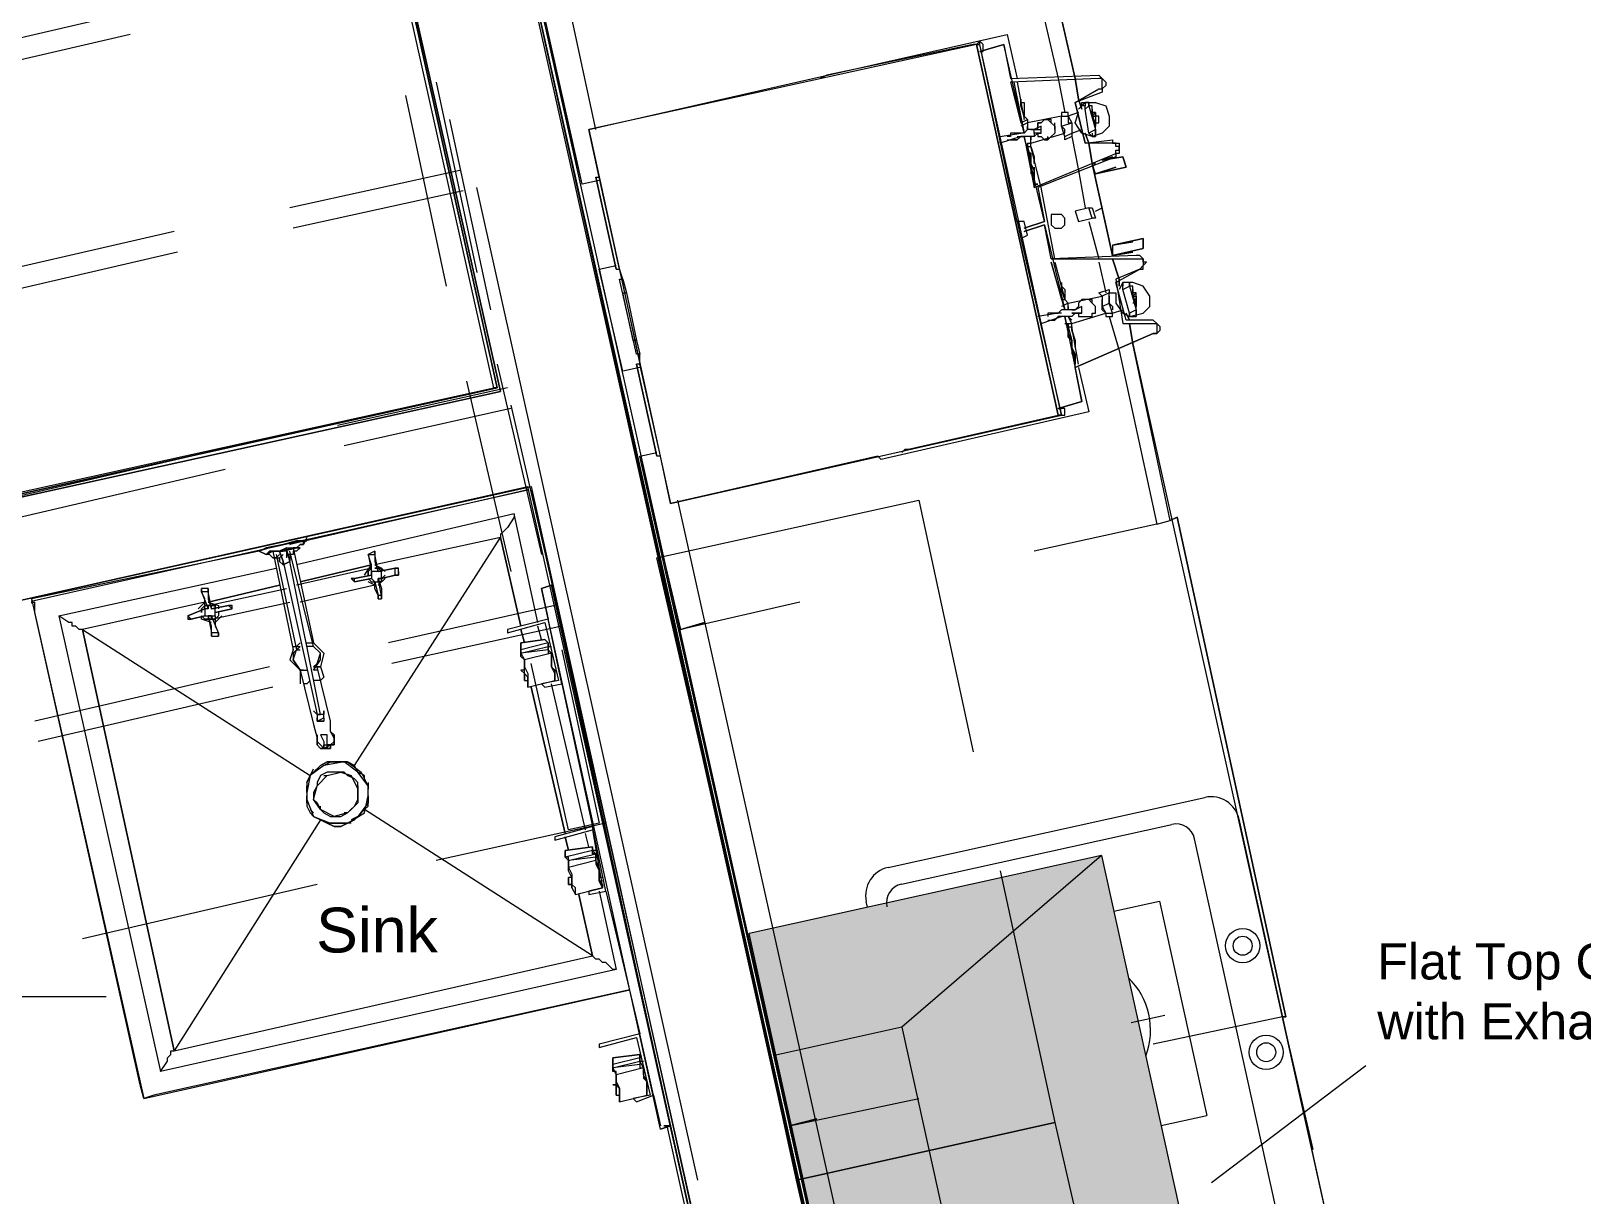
# Model space of a CAD drawing. Header units: inches. Extents: x 0.9 to 36.3, y 0.7 to 23.3.
# Drawn here: x 26.269 to 27.029, y 12.342 to 12.913 of the extents above; entities that cross this region are included whole.
import ezdxf

# ---------------------------------------------------------------- set-up
doc = ezdxf.new("R2010")
doc.units = ezdxf.units.IN
doc.layers.add('Blocks', color=7, linetype='Continuous', lineweight=5, true_color=0x9a9c7f)
doc.layers.add('PDF_Geometry', color=7, linetype='Continuous', lineweight=9, true_color=0x777777)
doc.styles.get("Standard").update_dxf_attribs({"font": 'arial.ttf'})

msp = doc.modelspace()

# ---------------------------------------------------------------- hatches: boundary and pattern name
at = {"layer": 'Blocks', "linetype": 'ByBlock', "transparency": 33554495}
h = msp.add_hatch(color=256, dxfattribs=at)
h.dxf.hatch_style = 1
h.paths.add_polyline_path([(26.63225, 12.473), (26.64551, 12.41339), (26.69561, 12.42445), (26.75033, 12.47145), (26.74464, 12.4978)])
h.paths.add_polyline_path([(26.63393, 12.41084), (26.64551, 12.41339), (26.63225, 12.473), (26.62077, 12.47047)])
h.paths.add_polyline_path([(26.77058, 12.37783), (26.75033, 12.47145), (26.69561, 12.42445), (26.70894, 12.36404)])
h.paths.add_polyline_path([(26.77058, 12.37783), (26.80972, 12.20745), (26.86352, 12.19161), (26.79357, 12.5086), (26.75033, 12.47145)])
h.paths.add_polyline_path([(26.7389, 12.22829), (26.80972, 12.20745), (26.77058, 12.37783), (26.70894, 12.36404)])
h.paths.add_polyline_path([(26.81444, 12.18078), (26.8083, 12.20787), (26.7389, 12.22829), (26.68912, 12.21731), (26.70273, 12.15613)])
h.paths.add_polyline_path([(26.69072, 12.15348), (26.70273, 12.15613), (26.68912, 12.21731), (26.67722, 12.21468)])
h.paths.add_polyline_path([(26.8083, 12.20787), (26.81444, 12.18078), (26.86352, 12.19161)])
h.paths.add_polyline_path([(26.79357, 12.5086), (26.74464, 12.4978), (26.75033, 12.47145)])
at = {"layer": 'Blocks', "linetype": 'ByBlock', "transparency": 33554559}
h = msp.add_hatch(color=256, dxfattribs=at)
h.dxf.hatch_style = 1
h.paths.add_polyline_path([(26.64551, 12.41339), (26.6532, 12.37882), (26.70335, 12.38938), (26.69561, 12.42445)])
h.paths.add_polyline_path([(26.68912, 12.21731), (26.7389, 12.22829), (26.70894, 12.36404), (26.65897, 12.35287)])
h.paths.add_polyline_path([(26.70894, 12.36404), (26.70335, 12.38938), (26.6532, 12.37882), (26.65897, 12.35287)])
h.paths.add_polyline_path([(26.64153, 12.3764), (26.6531, 12.37929), (26.64551, 12.41339), (26.63393, 12.41084)])
h.paths.add_polyline_path([(26.6532, 12.37882), (26.64154, 12.37636), (26.6473, 12.35025), (26.65897, 12.35287)])
h.paths.add_polyline_path([(26.67722, 12.21468), (26.68912, 12.21731), (26.65897, 12.35287), (26.6473, 12.35025)])

# ---------------------------------------------------------------- linework, layer by layer
at = {"layer": 'Blocks', "linetype": 'ByBlock'}
for p, q in [((26.68888, 12.5028), (26.84427, 12.53709)), ((26.69547, 12.49467), (26.82801, 12.52392)), ((26.93312, 12.19962), (26.86101, 12.52641)), ((26.90926, 12.19915), (26.83917, 12.51679)), ((26.79357, 12.5086), (26.62077, 12.47047)), ((26.79357, 12.5086), (26.86352, 12.19161)), ((26.67881, 12.48327), (26.6782, 12.48607)), ((26.79957, 12.48141), (26.82192, 12.48634)), ((26.82192, 12.48634), (26.84512, 12.38122)), ((26.69072, 12.15348), (26.62077, 12.47047)), ((26.80809, 12.42675), (26.82453, 12.43038)), ((26.8474, 12.34831), (26.92309, 12.40568)), ((26.82277, 12.37629), (26.84512, 12.38122))]:
    msp.add_line(p, q, dxfattribs=at)
for points in [[(26.26885, 12.63338), (26.51225, 12.68782), (26.39559, 12.66115), (26.39893, 12.66282), (26.40393, 12.66282), (26.39893, 12.66282), (26.39226, 12.66115), (26.38393, 12.65948), (26.38059, 12.65782), (26.38393, 12.65948), (26.39226, 12.66115), (26.38559, 12.65948), (26.38059, 12.65782), (26.38393, 12.65615)], [(26.51725, 12.62282), (26.50559, 12.67615), (26.39893, 12.65115)], [(26.50559, 12.67615), (26.50559, 12.67448), (26.50225, 12.66948), (26.50059, 12.66782), (26.49892, 12.66615), (26.49892, 12.66448), (26.43726, 12.65115), (26.44059, 12.64949), (26.44226, 12.64782)], [(26.35393, 12.63282), (26.29393, 12.61949), (26.40559, 12.54782), (26.40726, 12.54949), (26.41059, 12.55282), (26.41393, 12.55449), (26.41726, 12.55449), (26.42059, 12.55449), (26.42392, 12.55449), (26.42726, 12.55282), (26.49892, 12.66448)], [(26.38893, 12.65782), (26.39059, 12.65782), (26.39226, 12.65782), (26.39393, 12.65948), (26.39559, 12.65948), (26.39726, 12.65948), (26.40059, 12.65948), (26.39726, 12.65948), (26.39226, 12.65782), (26.38726, 12.65782), (26.38393, 12.65615), (26.38726, 12.65782), (26.38893, 12.65782), (26.38559, 12.65782), (26.38393, 12.65615), (26.38559, 12.65782), (26.39226, 12.65782), (26.39893, 12.65948), (26.40059, 12.66115), (26.39893, 12.65948), (26.39726, 12.65948), (26.40726, 12.61282), (26.41226, 12.60782), (26.41059, 12.60115), (26.41226, 12.59615), (26.41059, 12.59449), (26.40893, 12.59449), (26.40726, 12.59449)], [(26.40393, 12.66448), (26.40226, 12.66115), (26.40059, 12.66115), (26.40226, 12.66115), (26.40226, 12.66282)], [(26.54725, 12.49116), (26.55559, 12.45283), (26.55392, 12.45283), (26.55059, 12.45616), (26.54892, 12.45616), (26.54725, 12.45783), (26.54559, 12.45783), (26.54392, 12.45949), (26.53725, 12.48949), (26.54392, 12.45949), (26.43226, 12.53116), (26.43392, 12.53282), (26.43392, 12.53616), (26.43392, 12.53949), (26.43392, 12.54282), (26.43226, 12.54616), (26.43226, 12.54782), (26.42892, 12.54949), (26.42726, 12.55282), (26.49892, 12.66448), (26.43726, 12.65115)], [(26.38059, 12.65782), (26.26893, 12.63449), (26.32393, 12.3895), (26.56225, 12.44283), (26.32893, 12.39116), (26.32393, 12.3895), (26.32226, 12.39616), (26.2706, 12.62782), (26.2706, 12.63282), (26.26885, 12.63243)], [(26.38726, 12.65449), (26.38559, 12.65615), (26.38393, 12.65615), (26.38059, 12.65782), (26.37893, 12.65782)], [(26.38726, 12.65782), (26.39726, 12.60949), (26.39559, 12.60449), (26.40059, 12.59949), (26.40059, 12.59282)], [(26.39059, 12.65615), (26.38893, 12.65449), (26.38726, 12.65449), (26.39059, 12.65449), (26.39226, 12.65615)], [(26.38893, 12.65782), (26.38893, 12.65782)], [(26.38893, 12.65615), (26.39893, 12.60949), (26.40059, 12.60949)], [(26.39226, 12.65115), (26.39226, 12.65282), (26.39059, 12.65782), (26.39226, 12.65282), (26.40893, 12.57782), (26.41059, 12.57782), (26.39559, 12.65282), (26.39226, 12.65115), (26.39559, 12.65282), (26.39393, 12.65948), (26.39393, 12.65449)], [(26.39059, 12.65782), (26.39393, 12.65948), (26.39059, 12.65782)], [(26.39393, 12.65948), (26.39393, 12.65782), (26.39226, 12.65782), (26.39059, 12.65782)], [(26.40059, 12.65948), (26.39893, 12.65782), (26.39726, 12.65782), (26.39726, 12.65615), (26.39393, 12.65615)], [(26.40726, 12.60115), (26.40893, 12.60115), (26.41059, 12.60115), (26.40893, 12.60115), (26.40726, 12.60115), (26.40893, 12.60282), (26.41059, 12.60782), (26.40726, 12.61115), (26.39559, 12.65782)], [(26.43726, 12.65782), (26.43392, 12.65615), (26.43559, 12.64782), (26.43559, 12.64615), (26.42726, 12.64449), (26.42559, 12.64449), (26.42726, 12.64449), (26.43559, 12.64615), (26.43559, 12.64782), (26.43559, 12.65115), (26.43392, 12.65615), (26.43726, 12.65615)], [(26.28226, 12.62615), (26.38893, 12.64949)], [(26.43559, 12.64949), (26.39893, 12.64115)], [(26.43226, 12.64615), (26.43559, 12.65115), (26.40059, 12.64282), (26.43559, 12.65115)], [(26.43892, 12.64782), (26.43726, 12.64782)], [(26.43892, 12.64282), (26.44059, 12.64282), (26.44059, 12.64449), (26.44226, 12.64615)], [(26.44726, 12.64615), (26.44726, 12.64949)], [(26.44892, 12.64782), (26.44892, 12.64949)], [(26.35559, 12.63949), (26.35226, 12.63949)], [(26.35726, 12.62949), (26.35726, 12.63115), (26.35559, 12.63115), (26.35559, 12.62949), (26.35393, 12.62949), (26.35393, 12.63449), (26.35226, 12.63782), (26.35226, 12.63949), (26.35226, 12.63782), (26.35559, 12.62949)], [(26.35226, 12.62782), (26.35226, 12.62949), (26.35393, 12.63115), (26.35559, 12.63115), (26.39393, 12.63949)], [(26.35559, 12.63782), (26.35226, 12.63782)], [(26.35559, 12.63282), (26.39059, 12.64115), (26.35559, 12.63282), (26.36059, 12.63115), (26.36059, 12.62949)], [(26.43559, 12.64282), (26.43726, 12.64282), (26.43726, 12.64115), (26.40059, 12.63282)], [(26.42559, 12.64449), (26.42726, 12.64282), (26.43559, 12.64449), (26.42726, 12.64282), (26.42726, 12.64449)], [(26.43392, 12.64449), (26.43559, 12.64282), (26.43726, 12.64282), (26.43726, 12.64115), (26.43392, 12.64282)], [(26.44226, 12.64449), (26.43892, 12.64115)], [(26.56225, 12.44264), (26.51892, 12.63949), (26.52225, 12.62449), (26.50225, 12.61949), (26.50225, 12.61782), (26.52059, 12.62282), (26.52725, 12.59449), (26.51892, 12.59282), (26.52059, 12.59115), (26.52892, 12.59282), (26.54392, 12.52282), (26.52559, 12.51782), (26.52559, 12.51616), (26.54392, 12.52116), (26.54892, 12.49282), (26.54225, 12.49116), (26.54225, 12.48949), (26.55059, 12.49116), (26.56214, 12.44264)], [(26.35059, 12.62949), (26.35393, 12.63282), (26.29393, 12.61949), (26.33893, 12.41283), (26.29393, 12.61949), (26.40559, 12.54782), (26.40393, 12.54449), (26.40393, 12.54116), (26.40393, 12.53949), (26.40393, 12.53616), (26.40393, 12.53282), (26.40559, 12.52949), (26.40726, 12.52782), (26.41059, 12.52616), (26.33893, 12.41283)], [(26.35726, 12.62282), (26.35226, 12.62449), (26.35226, 12.62615), (26.35393, 12.62449), (26.35559, 12.62449), (26.35726, 12.62449), (26.39559, 12.63282)], [(26.35226, 12.62949), (26.35393, 12.63115)], [(26.36559, 12.63115), (26.36726, 12.62949), (26.36726, 12.63115)], [(26.44059, 12.63615), (26.43892, 12.63615)], [(26.43892, 12.63449), (26.44059, 12.63449)], [(26.29393, 12.61949), (26.29226, 12.61949), (26.2906, 12.62115), (26.28893, 12.62115), (26.28893, 12.62282), (26.28726, 12.62282), (26.28226, 12.62615), (26.33226, 12.40283)], [(26.34726, 12.62449), (26.35393, 12.62615), (26.34726, 12.62449), (26.34559, 12.62449), (26.34726, 12.62449), (26.34559, 12.62615), (26.35393, 12.62949), (26.34559, 12.62615), (26.34559, 12.62449)], [(26.36059, 12.62782), (26.36059, 12.62615), (26.35893, 12.62449), (26.35726, 12.62449), (26.35559, 12.62449), (26.35393, 12.62449), (26.35226, 12.62615), (26.35393, 12.62449), (26.35559, 12.62449), (26.35726, 12.62449), (26.35893, 12.62449), (26.36059, 12.62615)], [(26.35393, 12.62949), (26.35393, 12.62949)], [(26.35393, 12.62949), (26.35393, 12.62949)], [(26.35559, 12.62449), (26.35393, 12.62449)], [(26.35559, 12.62615), (26.35559, 12.62615)], [(26.35726, 12.62615), (26.35559, 12.62615), (26.35893, 12.62615)], [(26.35726, 12.62949), (26.35726, 12.62949)], [(26.35893, 12.62782), (26.36726, 12.62949), (26.35893, 12.62782)], [(26.35893, 12.62615), (26.35893, 12.62615)], [(26.36226, 12.62615), (26.35893, 12.62282)], [(26.51892, 12.61449), (26.51725, 12.62115)], [(26.39726, 12.60949), (26.39726, 12.61115), (26.39893, 12.61115), (26.40059, 12.61115), (26.39726, 12.60782), (26.39726, 12.60449), (26.40059, 12.59949), (26.40393, 12.59949)], [(26.40226, 12.59949), (26.40059, 12.59949), (26.39726, 12.60449), (26.39893, 12.60949), (26.40059, 12.61115)], [(26.39893, 12.61115), (26.40059, 12.61282)], [(26.40393, 12.61282), (26.40559, 12.61282), (26.40726, 12.61282)], [(26.40893, 12.59949), (26.40726, 12.59949), (26.41059, 12.60449), (26.41059, 12.60782), (26.40726, 12.61115), (26.40393, 12.61115)], [(26.52225, 12.61282), (26.50892, 12.60949)], [(26.52225, 12.60949), (26.50892, 12.60782), (26.52225, 12.61115), (26.52392, 12.61115)], [(26.52392, 12.60782), (26.51059, 12.60449)], [(26.52892, 12.60949), (26.54725, 12.52449), (26.53225, 12.52116), (26.51392, 12.60282)], [(26.52225, 12.61282), (26.52225, 12.61282)], [(26.52225, 12.61282), (26.52225, 12.61115), (26.52225, 12.61282)], [(26.40059, 12.59949), (26.40726, 12.57282), (26.40893, 12.56616), (26.40893, 12.56449), (26.41059, 12.56282), (26.41226, 12.56116), (26.41393, 12.56116), (26.41393, 12.56282), (26.41559, 12.56282), (26.41726, 12.56449), (26.41726, 12.56616), (26.41559, 12.56949), (26.41559, 12.57449), (26.40893, 12.60115)], [(26.40059, 12.59949), (26.40059, 12.59949)], [(26.40226, 12.59782), (26.40226, 12.59782)], [(26.40559, 12.59449), (26.40393, 12.59282), (26.40226, 12.59282)], [(26.41059, 12.59449), (26.41226, 12.59615)], [(26.51059, 12.59949), (26.50892, 12.59949)], [(26.51059, 12.59449), (26.51225, 12.59449)], [(26.51225, 12.59115), (26.52559, 12.59449)], [(26.54059, 12.52116), (26.52392, 12.59282)], [(26.52559, 12.59949), (26.52559, 12.59949)], [(26.52559, 12.59949), (26.52559, 12.59782), (26.52559, 12.59949)], [(26.52559, 12.59782), (26.52559, 12.59782)], [(26.41226, 12.57615), (26.41226, 12.57449), (26.41059, 12.57449), (26.40893, 12.57449), (26.40893, 12.57615), (26.40893, 12.57449), (26.41226, 12.57449)], [(26.40893, 12.57449), (26.40893, 12.57449)], [(26.40893, 12.57449), (26.40893, 12.57449)], [(26.41226, 12.57615), (26.41226, 12.57615)], [(26.41226, 12.56449), (26.41226, 12.56282), (26.41226, 12.56116), (26.41559, 12.56282), (26.41393, 12.56282), (26.41393, 12.56449), (26.41393, 12.56782), (26.41226, 12.56782), (26.41059, 12.56782), (26.41226, 12.56449), (26.41226, 12.56282), (26.41226, 12.56116), (26.41226, 12.56282), (26.41393, 12.56282), (26.41559, 12.56282), (26.41393, 12.56282), (26.41393, 12.56449)], [(26.41226, 12.54782), (26.41393, 12.54782)], [(26.41892, 12.54949), (26.42059, 12.54949)], [(26.42392, 12.54782), (26.42559, 12.54782)], [(26.40393, 12.53449), (26.40393, 12.53616), (26.40393, 12.53782)], [(26.43392, 12.53782), (26.43392, 12.53449), (26.42892, 12.52782), (26.42559, 12.52616)], [(26.42559, 12.52449), (26.42226, 12.52449), (26.41393, 12.52449), (26.40726, 12.52782)], [(26.41892, 12.52782), (26.41726, 12.52782)], [(26.42392, 12.52949), (26.42226, 12.52949)], [(26.54225, 12.51282), (26.54059, 12.51949)], [(26.54559, 12.51116), (26.54392, 12.51116), (26.53059, 12.50782)], [(26.54559, 12.50782), (26.53225, 12.50616), (26.54559, 12.50949)], [(26.54559, 12.50949), (26.54559, 12.50949)], [(26.79357, 12.5086), (26.69561, 12.42445), (26.7389, 12.22829), (26.86352, 12.19161)], [(26.54559, 12.50616), (26.53225, 12.50282)], [(26.53392, 12.49782), (26.53225, 12.49782)], [(26.53392, 12.49282), (26.53392, 12.49282)], [(26.53559, 12.48949), (26.54892, 12.49282)], [(26.55559, 12.45283), (26.33226, 12.40283), (26.3356, 12.40783), (26.3356, 12.4095), (26.33726, 12.41116), (26.33726, 12.41283), (26.33893, 12.41283), (26.54392, 12.45949)], [(26.69561, 12.42445), (26.63393, 12.41084)]]:
    msp.add_lwpolyline(points, dxfattribs=at)
for points in [[(26.39226, 12.65782), (26.39893, 12.65948), (26.40059, 12.66115), (26.39893, 12.65948)], [(26.50892, 12.62115), (26.49892, 12.66448)], [(26.39226, 12.65782), (26.38559, 12.65782), (26.38393, 12.65615), (26.38559, 12.65782)], [(26.39059, 12.65282), (26.39059, 12.65449), (26.39059, 12.65282), (26.39226, 12.65115)], [(26.39559, 12.65449), (26.39559, 12.65282), (26.39559, 12.65449), (26.39393, 12.65615), (26.39559, 12.65615)], [(26.43892, 12.64782), (26.43726, 12.65615), (26.43726, 12.65782), (26.43726, 12.65615), (26.43726, 12.65282)], [(26.43559, 12.64949), (26.43392, 12.64782), (26.43392, 12.64615), (26.43392, 12.64782)], [(26.44059, 12.64615), (26.44059, 12.64782), (26.43892, 12.64782), (26.43726, 12.64782), (26.43559, 12.64782), (26.43559, 12.64615), (26.43559, 12.64449), (26.43726, 12.64282), (26.43892, 12.64282), (26.43892, 12.64449), (26.44059, 12.64449)], [(26.44059, 12.64782), (26.44059, 12.64949), (26.43892, 12.64949), (26.43726, 12.64949), (26.43892, 12.64949)], [(26.43726, 12.64949), (26.43892, 12.64949), (26.44059, 12.64949), (26.44059, 12.64782), (26.44059, 12.64949), (26.43892, 12.64949)], [(26.43892, 12.64782), (26.44726, 12.64949), (26.44892, 12.64949), (26.44726, 12.64949)], [(26.43892, 12.64282), (26.44059, 12.64282), (26.44059, 12.64449), (26.44226, 12.64615), (26.44059, 12.64449), (26.44059, 12.64282)], [(26.44059, 12.64449), (26.44726, 12.64615), (26.44892, 12.64615), (26.44892, 12.64782), (26.44892, 12.64615), (26.44726, 12.64615)], [(26.35726, 12.62949), (26.35559, 12.63782), (26.35559, 12.63949), (26.35559, 12.63782), (26.35559, 12.63449)], [(26.43726, 12.64282), (26.43892, 12.63615), (26.43892, 12.63449), (26.43892, 12.63615), (26.43726, 12.63949)], [(26.44059, 12.63615), (26.44059, 12.63449), (26.44059, 12.63615), (26.43892, 12.64449), (26.44059, 12.63949)], [(26.35226, 12.62782), (26.35226, 12.62949), (26.35393, 12.63115), (26.35559, 12.63115), (26.35726, 12.63115), (26.35893, 12.63115), (26.35893, 12.62949), (26.35893, 12.63115), (26.35726, 12.63115), (26.35559, 12.63115), (26.35393, 12.63115), (26.35226, 12.62949)], [(26.35893, 12.62782), (26.35893, 12.62949), (26.35726, 12.62949), (26.35726, 12.63115), (26.35559, 12.63115), (26.35559, 12.62949), (26.35393, 12.62949), (26.35393, 12.62782), (26.35393, 12.62615), (26.35559, 12.62615), (26.35559, 12.62449), (26.35726, 12.62449), (26.35726, 12.62615), (26.35893, 12.62615)], [(26.35726, 12.62949), (26.36559, 12.63115), (26.36726, 12.63115), (26.36559, 12.63115)], [(26.35559, 12.62615), (26.35726, 12.61782), (26.35726, 12.61615), (26.35726, 12.61782), (26.35726, 12.62115)], [(26.35726, 12.62615), (26.35559, 12.62615), (26.35559, 12.62449), (26.35726, 12.62449), (26.35726, 12.62615), (26.35893, 12.62615), (26.35893, 12.62115), (26.36059, 12.61782), (26.36059, 12.61615), (26.36059, 12.61782)], [(26.52892, 12.59282), (26.52225, 12.62449), (26.50225, 12.61949), (26.50225, 12.61782), (26.52059, 12.62282), (26.52725, 12.59449), (26.51892, 12.59282), (26.52059, 12.59115)], [(26.51059, 12.61282), (26.50892, 12.61949)], [(26.50892, 12.61282), (26.52059, 12.61449)], [(26.51225, 12.59115), (26.51225, 12.59282), (26.51225, 12.59449), (26.51225, 12.59615), (26.51059, 12.59782), (26.51059, 12.59949), (26.51059, 12.60282), (26.51059, 12.60449), (26.50892, 12.60615), (26.50892, 12.60782), (26.50892, 12.60949), (26.50892, 12.61282), (26.50892, 12.60949), (26.50892, 12.60782), (26.51059, 12.60449), (26.51059, 12.60115), (26.51225, 12.59782), (26.51225, 12.59449)], [(26.52559, 12.59449), (26.52559, 12.59782), (26.52392, 12.60115), (26.52392, 12.60449), (26.52392, 12.60782), (26.52225, 12.60949), (26.52225, 12.61282), (26.52059, 12.61449), (26.52225, 12.61282), (26.52225, 12.61115), (26.52225, 12.60949), (26.52225, 12.60782), (26.52392, 12.60782), (26.52392, 12.60449), (26.52392, 12.60282), (26.52392, 12.60115), (26.52559, 12.59949), (26.52559, 12.59782), (26.52559, 12.59615)], [(26.50892, 12.59949), (26.51059, 12.59782), (26.51059, 12.59615), (26.51059, 12.59449), (26.51059, 12.59615), (26.51059, 12.59782)], [(26.53059, 12.51949), (26.51392, 12.59115)], [(26.40893, 12.57782), (26.40726, 12.57949), (26.40893, 12.57782), (26.40893, 12.57449), (26.41226, 12.57615), (26.41226, 12.57782), (26.41226, 12.57949), (26.41226, 12.57782)], [(26.41226, 12.57449), (26.40893, 12.57449), (26.41226, 12.57615)], [(26.41726, 12.56616), (26.41726, 12.56449), (26.41559, 12.56282), (26.41393, 12.56282), (26.41393, 12.56116), (26.41226, 12.56116), (26.41059, 12.56282), (26.40893, 12.56449), (26.41059, 12.56282), (26.41226, 12.56116), (26.41393, 12.56116), (26.41393, 12.56282), (26.41559, 12.56282), (26.41726, 12.56449), (26.41726, 12.56616), (26.41726, 12.56449), (26.41726, 12.56282), (26.41559, 12.56282), (26.41559, 12.56116), (26.41393, 12.56116), (26.41226, 12.56116), (26.41059, 12.56116), (26.40893, 12.56282), (26.40893, 12.56449), (26.40893, 12.56616), (26.40893, 12.56782), (26.40893, 12.56616), (26.40893, 12.56449), (26.40893, 12.56282), (26.41059, 12.56116), (26.41226, 12.56116), (26.41393, 12.56116), (26.41559, 12.56116), (26.41559, 12.56282), (26.41726, 12.56282), (26.41726, 12.56449), (26.41726, 12.56616), (26.41726, 12.56782), (26.41559, 12.56949), (26.41726, 12.56782)], [(26.43392, 12.54282), (26.42892, 12.54949), (26.42226, 12.55449), (26.41226, 12.55282), (26.40559, 12.54782), (26.40393, 12.53949), (26.40393, 12.53616), (26.40726, 12.52782), (26.41559, 12.52449), (26.42392, 12.52449), (26.43226, 12.52949), (26.43392, 12.53782)], [(26.40559, 12.54782), (26.40393, 12.54449), (26.40393, 12.54116), (26.40393, 12.53949), (26.40393, 12.53616), (26.40393, 12.53282), (26.40559, 12.52949), (26.40726, 12.52782), (26.41059, 12.52616), (26.41393, 12.52449), (26.41726, 12.52282), (26.42059, 12.52282), (26.42392, 12.52449), (26.42726, 12.52616), (26.42892, 12.52782), (26.43226, 12.53116), (26.43392, 12.53282), (26.43392, 12.53616), (26.43392, 12.53949), (26.43392, 12.54282), (26.43226, 12.54616), (26.43226, 12.54782), (26.42892, 12.54949), (26.42726, 12.55282), (26.42392, 12.55449), (26.42059, 12.55449), (26.41726, 12.55449), (26.41393, 12.55449), (26.41059, 12.55282), (26.40726, 12.54949)], [(26.40726, 12.53616), (26.40893, 12.53449), (26.41059, 12.53116), (26.41226, 12.52949), (26.41559, 12.52782), (26.41892, 12.52782), (26.42059, 12.52782), (26.42392, 12.52949), (26.42559, 12.53116), (26.42726, 12.53282), (26.42892, 12.53616), (26.42892, 12.53782), (26.42892, 12.54116), (26.42892, 12.54449), (26.42726, 12.54616), (26.42392, 12.54782), (26.42226, 12.54949), (26.41892, 12.54949), (26.41559, 12.54949), (26.41393, 12.54949), (26.41059, 12.54782), (26.40893, 12.54449), (26.40893, 12.54282), (26.40726, 12.53949)], [(26.40726, 12.53616), (26.40893, 12.54282), (26.41393, 12.54782), (26.42059, 12.54949), (26.42559, 12.54782), (26.42892, 12.54116), (26.42892, 12.53449), (26.42392, 12.52949), (26.41726, 12.52782), (26.41059, 12.53116)], [(26.54392, 12.45949), (26.43226, 12.53116), (26.42892, 12.52782), (26.42726, 12.52616), (26.42392, 12.52449), (26.42059, 12.52282), (26.41726, 12.52282), (26.41393, 12.52449), (26.41059, 12.52616), (26.33893, 12.41283)], [(26.55059, 12.49116), (26.54392, 12.52282), (26.52559, 12.51782), (26.52559, 12.51616), (26.54392, 12.52116), (26.54892, 12.49282), (26.54225, 12.49116), (26.54225, 12.48949)], [(26.53225, 12.51116), (26.53059, 12.51782)], [(26.53059, 12.51116), (26.54392, 12.51282)], [(26.53559, 12.48949), (26.53559, 12.49116), (26.53559, 12.49282), (26.53392, 12.49449), (26.53392, 12.49616), (26.53392, 12.49782), (26.53225, 12.50116), (26.53225, 12.50282), (26.53225, 12.50449), (26.53225, 12.50616), (26.53225, 12.50782), (26.53059, 12.50782), (26.53059, 12.51116), (26.53059, 12.50782), (26.53225, 12.50616), (26.53225, 12.50282), (26.53392, 12.49949), (26.53392, 12.49616), (26.53392, 12.49282)], [(26.54892, 12.49282), (26.54725, 12.49616), (26.54725, 12.49949), (26.54725, 12.50282), (26.54559, 12.50616), (26.54559, 12.50949), (26.54392, 12.51116), (26.54392, 12.51282), (26.54392, 12.51116), (26.54559, 12.50949), (26.54559, 12.50782), (26.54559, 12.50616), (26.54559, 12.50449), (26.54725, 12.50116), (26.54725, 12.49949), (26.54725, 12.49782), (26.54725, 12.49616), (26.54892, 12.49449)], [(26.54392, 12.51116), (26.54392, 12.50949), (26.54559, 12.50949), (26.54392, 12.50949)], [(26.53225, 12.49782), (26.53225, 12.49616), (26.53225, 12.49449), (26.53392, 12.49449), (26.53392, 12.49282), (26.53392, 12.49449), (26.53225, 12.49449), (26.53225, 12.49616)]]:
    msp.add_lwpolyline(points, close=True, dxfattribs=at)
for centre, radius in [((26.86275, 12.46442), 0.00839), ((26.86275, 12.46442), 0.00465), ((26.87427, 12.4122), 0.00839), ((26.87427, 12.4122), 0.00465)]:
    msp.add_circle(centre, radius, dxfattribs=at)
for centre, radius, start, end in [((26.8473, 12.52338), 0.01404, 12.44392, 102.44392), ((26.83003, 12.51478), 0.00936, 12.44392, 102.44392), ((26.69191, 12.48909), 0.01404, 102.44392, 192.44392), ((26.69749, 12.48553), 0.00936, 102.44392, 192.44392), ((26.78152, 12.42303), 0.03604, 339.39781, 45.49002)]:
    msp.add_arc(centre, radius, start, end, dxfattribs=at)
at = {"layer": 'PDF_Geometry', "linetype": 'ByBlock'}
for points in [[(25.17398, 13.40612), (25.18231, 13.37446), (25.46896, 13.43779), (25.86061, 13.52445), (26.05894, 12.63782), (26.01727, 12.62949), (26.02894, 12.58115), (26.06894, 12.58949), (26.17893, 12.09617), (26.22727, 12.10617), (26.11727, 12.60115), (26.51392, 12.68948), (26.73225, 11.70452), (26.78558, 11.71619), (26.56059, 12.72448), (26.40226, 13.43445), (26.76391, 13.51445), (26.74891, 13.58445), (26.38726, 13.50278), (26.20393, 14.33442)], [(26.38226, 13.25446), (26.49892, 12.73615), (26.1056, 12.64949), (25.89895, 13.58445), (25.85061, 13.57278), (25.4823, 13.49112), (25.3373, 14.14109), (25.70395, 14.22275), (25.68395, 14.31275), (25.26397, 14.21942), (25.28397, 14.12943), (25.28897, 14.13109), (25.43397, 13.48112), (25.17064, 13.42279), (25.17231, 13.41779)], [(26.54725, 12.83948), (26.53892, 12.83781), (26.40559, 13.43279), (26.76558, 13.51278), (26.76391, 13.51278), (26.76391, 13.51445), (26.40393, 13.43445)], [(26.03227, 12.98447), (26.1056, 12.64949), (26.49892, 12.73615), (26.38226, 13.25446), (26.49726, 12.73782), (26.49559, 12.73782), (26.38059, 13.25279)], [(26.03394, 12.98614), (26.10894, 12.65282), (26.10727, 12.65115), (26.03227, 12.98614), (26.10727, 12.65115), (26.10894, 12.65282), (26.49559, 12.73782), (26.49726, 12.73782), (26.38226, 13.25446)], [(26.54559, 12.86448), (26.53059, 12.93447), (26.75891, 12.98447), (26.78058, 12.88948), (26.78224, 12.87948), (26.78391, 12.87448), (26.78224, 12.87948), (26.78058, 12.88948), (26.76058, 12.97781), (26.75224, 12.97614)], [(26.69391, 12.96281), (26.75224, 12.97614), (26.77224, 12.88948), (26.77558, 12.87281)], [(26.77891, 11.73952), (26.51559, 12.93114), (26.78058, 11.74119)], [(26.51559, 12.93114), (26.77891, 11.74286), (26.77891, 11.74119)], [(26.53892, 12.83781), (26.51725, 12.93114), (26.78224, 11.74286), (26.56725, 12.70448)], [(26.31393, 12.92114), (26.19893, 12.89448)], [(26.31726, 12.91114), (26.20227, 12.88448)], [(26.55892, 12.79115), (26.55725, 12.79615), (26.54725, 12.84114), (26.54225, 12.86448), (26.64392, 12.88781), (26.74724, 12.91114), (26.75224, 12.88948)], [(26.73391, 12.90281), (26.73558, 12.90281), (26.73558, 12.90447), (26.73558, 12.90614), (26.73391, 12.90781), (26.73225, 12.90614), (26.73058, 12.90614), (26.65892, 12.89114), (26.65558, 12.88948)], [(26.73391, 12.90614), (26.73225, 12.90614)], [(26.75224, 12.81948), (26.73391, 12.90614), (26.73391, 12.90781)], [(26.75058, 12.88781), (26.75558, 12.86281), (26.74558, 12.90614), (26.73391, 12.90281), (26.74558, 12.90614), (26.74891, 12.88948), (26.79224, 12.89114), (26.79391, 12.88948), (26.79558, 12.88781), (26.79558, 12.88614), (26.79391, 12.88448), (26.79391, 12.88281), (26.78058, 12.87781), (26.78558, 12.85781), (26.79891, 12.85948), (26.79891, 12.85781), (26.80058, 12.85781), (26.80224, 12.85781), (26.80224, 12.85614), (26.80224, 12.85448), (26.80224, 12.85281), (26.80058, 12.85281), (26.80058, 12.85114), (26.76224, 12.83614), (26.76558, 12.81948), (26.75558, 12.81615), (26.76558, 12.81948), (26.75558, 12.86114), (26.76058, 12.83614), (26.76058, 12.83781), (26.76058, 12.83614), (26.80058, 12.85281), (26.80058, 12.85448), (26.80224, 12.85448), (26.80224, 12.85614), (26.80058, 12.85614), (26.80058, 12.85781), (26.79891, 12.85781), (26.78558, 12.85781), (26.78058, 12.87781), (26.79224, 12.88448), (26.79391, 12.88448), (26.79391, 12.88614), (26.79391, 12.88781), (26.79391, 12.88948), (26.79224, 12.88948), (26.74891, 12.88781), (26.75391, 12.86781), (26.75724, 12.86948), (26.75724, 12.86781), (26.75391, 12.86614)], [(26.73391, 12.90281), (26.73391, 12.90281)], [(26.45226, 12.88114), (26.47226, 12.78781)], [(26.46726, 12.88781), (26.48726, 12.79448)], [(26.55559, 12.79615), (26.54559, 12.84114), (26.54725, 12.84114), (26.54225, 12.86448), (26.64392, 12.88781)], [(26.64392, 12.88781), (26.64392, 12.88781)], [(26.75224, 12.88781), (26.75558, 12.86948), (26.75558, 12.87114), (26.75391, 12.87614), (26.75391, 12.87781), (26.75391, 12.87948), (26.75391, 12.87781), (26.75558, 12.87781), (26.75558, 12.87614), (26.75558, 12.87114), (26.75724, 12.86948), (26.75724, 12.86781)], [(26.75391, 12.87948), (26.75391, 12.87948)], [(26.75391, 12.87948), (26.75391, 12.87948)], [(26.78224, 12.87448), (26.78558, 12.87781), (26.79058, 12.87781), (26.79558, 12.87614), (26.79724, 12.87114), (26.79724, 12.86614), (26.79391, 12.86281), (26.78891, 12.86114), (26.78391, 12.86281), (26.78058, 12.86781), (26.78224, 12.87281), (26.77724, 12.87114), (26.77724, 12.86948), (26.77724, 12.86781), (26.77891, 12.86781), (26.77891, 12.86614), (26.77891, 12.86448)], [(26.78891, 12.86281), (26.78891, 12.86114), (26.78724, 12.86281), (26.78558, 12.87448), (26.78558, 12.87614), (26.78391, 12.87614), (26.78391, 12.87781), (26.78558, 12.87781), (26.78558, 12.87614)], [(26.78724, 12.87781), (26.78558, 12.87781)], [(26.78558, 12.87448), (26.78724, 12.87614)], [(26.79058, 12.87281), (26.78891, 12.87114), (26.79058, 12.87114), (26.79058, 12.87281), (26.78891, 12.87281), (26.78891, 12.87448), (26.78891, 12.87614), (26.78724, 12.87614), (26.78724, 12.87781), (26.78724, 12.87614), (26.79058, 12.86448), (26.79058, 12.86281), (26.79058, 12.86114), (26.79058, 12.86281), (26.79058, 12.86448), (26.79058, 12.86614), (26.79058, 12.86781), (26.79058, 12.86948)], [(26.47392, 12.86948), (26.49392, 12.77615)], [(26.76391, 12.86281), (26.76391, 12.86614), (26.76058, 12.86448), (26.75891, 12.86448), (26.75724, 12.86448), (26.75558, 12.86281), (26.75391, 12.86281), (26.75224, 12.86281), (26.75391, 12.86281), (26.75224, 12.86281), (26.75058, 12.86281), (26.75224, 12.86281)], [(26.75558, 12.87114), (26.75558, 12.87114)], [(26.77724, 12.87114), (26.77724, 12.87281), (26.77391, 12.87281), (26.77391, 12.87114), (26.75724, 12.86781), (26.75724, 12.86448), (26.75724, 12.86614)], [(26.75724, 12.85781), (26.75891, 12.85781), (26.77558, 12.86281), (26.77558, 12.86448), (26.77391, 12.86614), (26.77391, 12.86781), (26.77391, 12.86948)], [(26.76224, 12.86448), (26.76224, 12.86614), (26.76224, 12.86781), (26.76391, 12.86781), (26.76558, 12.86948), (26.76724, 12.86948), (26.76891, 12.86781), (26.77058, 12.86614), (26.77058, 12.86448), (26.77058, 12.86281), (26.76891, 12.86114), (26.76724, 12.85948), (26.76724, 12.86114)], [(26.76891, 12.86781), (26.76891, 12.86948), (26.76724, 12.86948), (26.76558, 12.86948), (26.76391, 12.86781), (26.76224, 12.86781), (26.76224, 12.86614)], [(26.77058, 12.86448), (26.77058, 12.86614), (26.77058, 12.86781)], [(26.77391, 12.86614), (26.77891, 12.86781)], [(26.79058, 12.86781), (26.79224, 12.86781), (26.79224, 12.86948), (26.79224, 12.87114), (26.79058, 12.87114), (26.79058, 12.87281), (26.78891, 12.87281)], [(26.78891, 12.87114), (26.79058, 12.87114)], [(26.79058, 12.86781), (26.79058, 12.86781)], [(26.74724, 12.85948), (26.74891, 12.85948), (26.75058, 12.85948), (26.75224, 12.85948), (26.75058, 12.85948), (26.75224, 12.85948), (26.75391, 12.86114), (26.74391, 12.85781), (26.74391, 12.86114), (26.75391, 12.86281)], [(26.74391, 12.85781), (26.74391, 12.86114)], [(26.75058, 12.86281), (26.74891, 12.86281), (26.74891, 12.86114), (26.74724, 12.86114)], [(26.75224, 12.85948), (26.75391, 12.86114), (26.75224, 12.85948)], [(26.75224, 12.86114), (26.75391, 12.86114), (26.75558, 12.86114)], [(26.76058, 12.86114), (26.76224, 12.86281), (26.76391, 12.86281), (26.76224, 12.86281), (26.76058, 12.86281), (26.76058, 12.86114), (26.75891, 12.86114), (26.75724, 12.86114), (26.75558, 12.86114), (26.75391, 12.86114)], [(26.76058, 12.83948), (26.76058, 12.84114), (26.76058, 12.84281), (26.76058, 12.84448), (26.75891, 12.84781), (26.75891, 12.84948), (26.75891, 12.85114), (26.75891, 12.85281), (26.75724, 12.85448), (26.75724, 12.85614), (26.75891, 12.85614), (26.75891, 12.85781), (26.75891, 12.86114), (26.75891, 12.85948)], [(26.76058, 12.86281), (26.76058, 12.86448), (26.75891, 12.86448), (26.76224, 12.86448), (26.76391, 12.86448)], [(26.76058, 12.86281), (26.76058, 12.86281)], [(26.76224, 12.86281), (26.76224, 12.86114), (26.76391, 12.86114), (26.76558, 12.85948), (26.76724, 12.85948)], [(26.76391, 12.86114), (26.76391, 12.86114)], [(26.77558, 12.86114), (26.77891, 12.86281), (26.78391, 12.86448)], [(26.77891, 12.86114), (26.78224, 12.84448), (26.78558, 12.82614)], [(26.79891, 12.80781), (26.80891, 12.80948), (26.79891, 12.80781), (26.81391, 12.81115), (26.81391, 12.80615), (26.79891, 12.80281), (26.80891, 12.80448), (26.79891, 12.80281), (26.81391, 12.80615), (26.81391, 12.81115), (26.79891, 12.80781), (26.79891, 12.80281), (26.78891, 12.84781), (26.78724, 12.85781), (26.78558, 12.86281), (26.78724, 12.85781), (26.78891, 12.84781), (26.79891, 12.80281)], [(26.79058, 12.86448), (26.78724, 12.86281)], [(26.78891, 12.86114), (26.79058, 12.86114)], [(26.76058, 12.84614), (26.76058, 12.83781), (26.76058, 12.83948), (26.76058, 12.84114), (26.76058, 12.84281), (26.76058, 12.84448), (26.75891, 12.84781), (26.75891, 12.84948), (26.75891, 12.85114), (26.75891, 12.85281), (26.75724, 12.85448), (26.75724, 12.85614), (26.75891, 12.84948)], [(26.77058, 12.80115), (26.76391, 12.83614), (26.75891, 12.85614)], [(26.79058, 12.84281), (26.80058, 12.84614), (26.79058, 12.84281), (26.80558, 12.84614), (26.80391, 12.85114), (26.79391, 12.84948), (26.80391, 12.85114), (26.80558, 12.84614), (26.79058, 12.84281), (26.78891, 12.84781), (26.79058, 12.84781), (26.78891, 12.84781), (26.79058, 12.84781), (26.78891, 12.84781)], [(26.47892, 12.84448), (26.39559, 12.82614)], [(26.75891, 12.84781), (26.75891, 12.84614)], [(26.75891, 12.84448), (26.75891, 12.84281)], [(26.76058, 12.84781), (26.76058, 12.84781)], [(26.76058, 12.84781), (26.76058, 12.84781)], [(26.59558, 12.3495), (26.48726, 12.83614)], [(26.54559, 12.84114), (26.55559, 12.79615), (26.55725, 12.79615), (26.56725, 12.74948)], [(26.76058, 12.83781), (26.76058, 12.83781)], [(26.48059, 12.83448), (26.39726, 12.81615)], [(26.78724, 12.82614), (26.78891, 12.82614), (26.79058, 12.82114), (26.78891, 12.82114)], [(26.79058, 12.82448), (26.79391, 12.82614)], [(26.33893, 12.81448), (26.22227, 12.78781)], [(26.76891, 12.80115), (26.76558, 12.81781), (26.75558, 12.81448), (26.76558, 12.81781), (26.77558, 12.77615), (26.76891, 12.79948), (26.77391, 12.78115), (26.77558, 12.78115), (26.77724, 12.77948), (26.77391, 12.77781)], [(26.78724, 12.81948), (26.79224, 12.80115)], [(26.75391, 12.81115), (26.77391, 12.72448), (26.77224, 12.72448)], [(26.34059, 12.80448), (26.2256, 12.77781)], [(26.56725, 12.74781), (26.55892, 12.74615), (26.54725, 12.79615), (26.55559, 12.79781)], [(26.77058, 12.79948), (26.77558, 12.78115), (26.77391, 12.78615), (26.77391, 12.78781), (26.77391, 12.78948), (26.77391, 12.78781), (26.77558, 12.78615), (26.77558, 12.78115), (26.77724, 12.77948)], [(26.79224, 12.79948), (26.79558, 12.78448)], [(26.55892, 12.74615), (26.54725, 12.79615)], [(26.56559, 12.75448), (26.55725, 12.79115)], [(26.56559, 12.76115), (26.56392, 12.76115), (26.55892, 12.78448), (26.56059, 12.78448)], [(26.77391, 12.78948), (26.77391, 12.78948)], [(26.77391, 12.78948), (26.77391, 12.78948)], [(26.77724, 12.77781), (26.77724, 12.77615), (26.77724, 12.77948), (26.79391, 12.78281), (26.79391, 12.77781), (26.79558, 12.77448), (26.79558, 12.77281), (26.79891, 12.77281), (26.79891, 12.77448), (26.79724, 12.77948), (26.79724, 12.78448), (26.80058, 12.78448), (26.80058, 12.77948), (26.80391, 12.77448), (26.80724, 12.77281), (26.81391, 12.77448), (26.81724, 12.77781), (26.81724, 12.78281), (26.81391, 12.78781), (26.80891, 12.78948), (26.80391, 12.78948), (26.80224, 12.78615)], [(26.79724, 12.78281), (26.79724, 12.78115), (26.79724, 12.77948), (26.79891, 12.77781), (26.79891, 12.77615)], [(26.80724, 12.78948), (26.80391, 12.78948)], [(26.81058, 12.77615), (26.80724, 12.77448), (26.80391, 12.78615), (26.80391, 12.78781), (26.80391, 12.78948), (26.80391, 12.78781)], [(26.80391, 12.78615), (26.80724, 12.78781)], [(26.80891, 12.78281), (26.81058, 12.78448), (26.80891, 12.78448), (26.80891, 12.78615), (26.80891, 12.78781), (26.80724, 12.78781), (26.80724, 12.78948), (26.80724, 12.78781), (26.81058, 12.77615), (26.81058, 12.77448), (26.81058, 12.77281), (26.81058, 12.77448), (26.81058, 12.77615), (26.81058, 12.77781), (26.81058, 12.77948), (26.80891, 12.77948)], [(26.80891, 12.78448), (26.80891, 12.78448)], [(26.81058, 12.77948), (26.81058, 12.78115), (26.81058, 12.78281), (26.81058, 12.78448), (26.80891, 12.78448)], [(26.80891, 12.78281), (26.80891, 12.78281)], [(26.78391, 12.77448), (26.78391, 12.77781), (26.78058, 12.77615), (26.77891, 12.77615), (26.77724, 12.77615), (26.77391, 12.77615), (26.77224, 12.77448), (26.76224, 12.77281)], [(26.77558, 12.76948), (26.77891, 12.76948), (26.79558, 12.77448), (26.79391, 12.77615), (26.79391, 12.77781), (26.79391, 12.77948), (26.79391, 12.78115)], [(26.77558, 12.78115), (26.77558, 12.78115)], [(26.79058, 12.77615), (26.79058, 12.77781), (26.78891, 12.77948), (26.78724, 12.78115), (26.78558, 12.78115), (26.78391, 12.78115), (26.78224, 12.77948), (26.78224, 12.77781), (26.78058, 12.77615), (26.77891, 12.77615)], [(26.78058, 12.77615), (26.77891, 12.77615), (26.78058, 12.77615)], [(26.78224, 12.77448), (26.78224, 12.77281), (26.78391, 12.77281), (26.78558, 12.77281), (26.78724, 12.77281), (26.78891, 12.77281), (26.78891, 12.77448), (26.79058, 12.77448), (26.79058, 12.77615), (26.79058, 12.77781), (26.78891, 12.77948), (26.78891, 12.78115), (26.78724, 12.78115), (26.78558, 12.78115), (26.78391, 12.78115), (26.78224, 12.77948), (26.78224, 12.77781), (26.78058, 12.77615)], [(26.79391, 12.77781), (26.79724, 12.77948)], [(26.79558, 12.77448), (26.79891, 12.77448), (26.80391, 12.77615)], [(26.81058, 12.78115), (26.80891, 12.78115)], [(26.79724, 12.77281), (26.80224, 12.75615), (26.82058, 12.67115), (26.76058, 12.65782)], [(26.76391, 12.76948), (26.77391, 12.77281), (26.77224, 12.77281), (26.77391, 12.77281), (26.77224, 12.77281), (26.77058, 12.77115), (26.77224, 12.77281)], [(26.77391, 12.77448), (26.77224, 12.77448), (26.77058, 12.77448), (26.77224, 12.77448), (26.77058, 12.77448), (26.76891, 12.77448), (26.76724, 12.77448), (26.76724, 12.77281)], [(26.76724, 12.77115), (26.76891, 12.77115), (26.77058, 12.77115)], [(26.77891, 12.77448), (26.78224, 12.77448), (26.78391, 12.77448), (26.78058, 12.77448), (26.77891, 12.77281), (26.77724, 12.77281), (26.77558, 12.77281), (26.77391, 12.77281)], [(26.78058, 12.74948), (26.78058, 12.75115), (26.78058, 12.75281), (26.78058, 12.75448), (26.77891, 12.75781), (26.77891, 12.75948), (26.77891, 12.76115), (26.77724, 12.76281), (26.77724, 12.76615), (26.77724, 12.76781), (26.77891, 12.76781), (26.77891, 12.76948), (26.77724, 12.77281), (26.77891, 12.77115)], [(26.77891, 12.75948), (26.77891, 12.75781), (26.78058, 12.75115), (26.78058, 12.75281), (26.78058, 12.75448), (26.77891, 12.75781), (26.77891, 12.75948), (26.77891, 12.76115), (26.77724, 12.76281), (26.77724, 12.76615), (26.77724, 12.76781), (26.77891, 12.76115)], [(26.78058, 12.77448), (26.77891, 12.77448), (26.78058, 12.77448)], [(26.78224, 12.74948), (26.77891, 12.76781)], [(26.78224, 12.77281), (26.78391, 12.77281)], [(26.78724, 12.77281), (26.78724, 12.77281)], [(26.80724, 12.77448), (26.80724, 12.77281), (26.80724, 12.77448)], [(26.80724, 12.77281), (26.81058, 12.77281)], [(26.82058, 12.67115), (26.82724, 12.67282), (26.80891, 12.75948), (26.80724, 12.76948), (26.80891, 12.75948), (27.02223, 11.79785)], [(26.77891, 12.76615), (26.77891, 12.76615)], [(26.56725, 12.75115), (26.56725, 12.75448)], [(26.77891, 12.75615), (26.77891, 12.75448)], [(26.78058, 12.75781), (26.78058, 12.75781)], [(26.78058, 12.75781), (26.78058, 12.75781)], [(26.49726, 12.74948), (26.51892, 12.65615)], [(26.68391, 12.70448), (26.58225, 12.68115), (26.57725, 12.70448), (26.56725, 12.74948), (26.56559, 12.74948), (26.57559, 12.70448), (26.56559, 12.74948)], [(26.78224, 12.74781), (26.78724, 12.72615), (26.68558, 12.70282), (26.68391, 12.70448), (26.58225, 12.68115), (26.57725, 12.70448), (26.57559, 12.70448)], [(26.10727, 12.65115), (26.49726, 12.73782), (26.10727, 12.65115)], [(26.50225, 12.73782), (26.41892, 12.71948)], [(26.48226, 12.74115), (26.50392, 12.64782)], [(26.50392, 12.72948), (26.52559, 12.63615)], [(26.50392, 12.72782), (26.42226, 12.70948)], [(26.69558, 12.70615), (26.69725, 12.70782), (26.69891, 12.70782), (26.77224, 12.72448), (26.77391, 12.72448), (26.77558, 12.72448), (26.77558, 12.72615), (26.77558, 12.72782), (26.77391, 12.72782), (26.77224, 12.72782), (26.77391, 12.72782)], [(26.77391, 12.72448), (26.77391, 12.72448)], [(26.36226, 12.70782), (26.24727, 12.68115)], [(26.64558, 12.63282), (26.58725, 12.61949), (26.56725, 12.70448), (26.57559, 12.70615)], [(26.36393, 12.69782), (26.24893, 12.67115)], [(26.11727, 12.60115), (26.51225, 12.68948), (26.51225, 12.68782)], [(26.3356, 11.62619), (26.30893, 11.74119), (26.33393, 11.62619), (26.73058, 11.71452), (26.59558, 12.32283), (26.51392, 12.68782)], [(26.59558, 12.32283), (26.59392, 12.32283), (26.51225, 12.68948)], [(26.60392, 12.53116), (26.57559, 12.65449), (26.70391, 12.68282), (26.73058, 12.55949)], [(26.58558, 12.68282), (26.79391, 11.74619)], [(26.39559, 12.65948), (26.39559, 12.65948)], [(26.43726, 12.64282), (26.43726, 12.64282)], [(26.26885, 12.63243), (26.2706, 12.63282), (26.26885, 12.63243)], [(26.52559, 12.63115), (26.44392, 12.61282)], [(26.59892, 12.62282), (26.58725, 12.61949), (26.59892, 12.62282)], [(26.36059, 12.61782), (26.35726, 12.61782)], [(26.35726, 12.61615), (26.36059, 12.61615)], [(26.52892, 12.62115), (26.44559, 12.60282)], [(26.38559, 12.60115), (26.2706, 12.57449)], [(26.38726, 12.59115), (26.27226, 12.56449)], [(26.53559, 12.58949), (26.55059, 12.52449), (26.46726, 12.50616)], [(26.59225, 12.57949), (26.59392, 12.57949)], [(26.41226, 12.55282), (26.41559, 12.55449), (26.42226, 12.55449)], [(26.42392, 12.55449), (26.43059, 12.54949), (26.43226, 12.54616)], [(26.40393, 12.54449), (26.40726, 12.55116)], [(26.40893, 12.55116), (26.41059, 12.55282)], [(26.40393, 12.53949), (26.40393, 12.54282)], [(26.42892, 12.54282), (26.42892, 12.54116), (26.42892, 12.53949)], [(26.43392, 12.54449), (26.43392, 12.54282), (26.43392, 12.54116)], [(26.41059, 12.53116), (26.41059, 12.53282)], [(26.42892, 12.53449), (26.42726, 12.53282)], [(26.40726, 12.52949), (26.40559, 12.53116)], [(26.74391, 12.50116), (26.77058, 12.37783), (26.64392, 12.3495), (26.61725, 12.47283)], [(26.40893, 12.49449), (26.29393, 12.46783)], [(26.54892, 12.49782), (26.54725, 12.49782)], [(26.54725, 12.49782), (26.54725, 12.49616), (26.54725, 12.49782)], [(26.54725, 12.49616), (26.54892, 12.49616)], [(26.56215, 12.44257), (26.56725, 12.42116), (26.54725, 12.41616), (26.54725, 12.41449), (26.56559, 12.41949), (26.57225, 12.39116), (26.56392, 12.3895), (26.56559, 12.38783), (26.57392, 12.39116), (26.57725, 12.37616)], [(26.57725, 12.3745), (26.56227, 12.44257)], [(26.1806, 12.43949), (26.3056, 12.43949)], [(26.89724, 12.3645), (26.88224, 12.42949), (26.81891, 12.41616)], [(26.56725, 12.4095), (26.55392, 12.40616)], [(26.56725, 12.40616), (26.55392, 12.4045), (26.56725, 12.40783), (26.56892, 12.40783)], [(26.56892, 12.4045), (26.55559, 12.40116)], [(26.56725, 12.4095), (26.56725, 12.4095)], [(26.56725, 12.4095), (26.56725, 12.40783), (26.56725, 12.4095)], [(26.55559, 12.39616), (26.55392, 12.39616)], [(26.57059, 12.39616), (26.57059, 12.39616)], [(26.57059, 12.39616), (26.57059, 12.3945), (26.57059, 12.39616)], [(26.57059, 12.3945), (26.57059, 12.3945)], [(26.55559, 12.39116), (26.55725, 12.39116)], [(26.55725, 12.38783), (26.57059, 12.39116)], [(26.78224, 11.74286), (26.64058, 12.37616), (26.70391, 12.3895)], [(26.72391, 11.73119), (26.33226, 11.64286), (26.72558, 11.72952), (26.58225, 12.37616), (26.72891, 11.71452)], [(26.72391, 11.72952), (26.58059, 12.37616)], [(26.67225, 12.22617), (26.64392, 12.3495), (26.77058, 12.37783), (26.80972, 12.20745)]]:
    msp.add_lwpolyline(points, dxfattribs=at)
for points in [[(26.73225, 12.90614), (26.77224, 12.72448), (26.77391, 12.72448), (26.73391, 12.90614), (26.73225, 12.90614), (26.54225, 12.86448), (26.58225, 12.68115), (26.77391, 12.72448), (26.77224, 12.72448), (26.73225, 12.90614), (26.73391, 12.90614)], [(26.79058, 12.86948), (26.79058, 12.86781), (26.79058, 12.86614), (26.78891, 12.87281), (26.78891, 12.87448), (26.78891, 12.87281), (26.79058, 12.87281), (26.79058, 12.87114)], [(26.77891, 12.86114), (26.77558, 12.85948), (26.77558, 12.86114), (26.77391, 12.86614), (26.77391, 12.87114), (26.77724, 12.87114), (26.77891, 12.86781), (26.77891, 12.86281)], [(26.76224, 12.83781), (26.76058, 12.83781), (26.76058, 12.83948), (26.76058, 12.84281), (26.76058, 12.84448), (26.75891, 12.84781), (26.75891, 12.84948), (26.75891, 12.85281), (26.75724, 12.85448), (26.75724, 12.85614), (26.75724, 12.85781), (26.75724, 12.85614), (26.75724, 12.85448), (26.75891, 12.85281), (26.75891, 12.84948), (26.75891, 12.84781), (26.76058, 12.84448), (26.76058, 12.84281), (26.76058, 12.83948), (26.76058, 12.83781)], [(26.75891, 12.85614), (26.76058, 12.85114), (26.76058, 12.84948), (26.76058, 12.84781), (26.76058, 12.84948), (26.76058, 12.85114)], [(26.79891, 12.85114), (26.79391, 12.84948)], [(26.76891, 12.81948), (26.76891, 12.81781), (26.77058, 12.81615), (26.77224, 12.81615), (26.77391, 12.81615), (26.77558, 12.81781), (26.77558, 12.81948), (26.77558, 12.82114), (26.77391, 12.82281), (26.77224, 12.82281), (26.77058, 12.82281), (26.76891, 12.82281), (26.76891, 12.82114)], [(26.78724, 12.82614), (26.78058, 12.82448), (26.78224, 12.81948), (26.78891, 12.82114)], [(26.75224, 12.81948), (26.75391, 12.81115), (26.75724, 12.81281), (26.75558, 12.81948)], [(26.78058, 12.74781), (26.81891, 12.76448), (26.82058, 12.76448), (26.82224, 12.76615), (26.82224, 12.76781), (26.82058, 12.76948), (26.81891, 12.77115), (26.80558, 12.77115), (26.80058, 12.78948), (26.81224, 12.79615), (26.81391, 12.79615), (26.81391, 12.79781), (26.81558, 12.79948), (26.81391, 12.79948), (26.81391, 12.80115), (26.81224, 12.80281), (26.81058, 12.80281), (26.76891, 12.80115), (26.81058, 12.80115), (26.81224, 12.80115), (26.81391, 12.80115), (26.81391, 12.79948), (26.81391, 12.79781), (26.81224, 12.79615), (26.80058, 12.79115), (26.80391, 12.76948), (26.81891, 12.76948), (26.82058, 12.76948), (26.82058, 12.76781), (26.82058, 12.76615), (26.82058, 12.76448), (26.81891, 12.76448)], [(26.79891, 12.80115), (26.80224, 12.79115), (26.80224, 12.78781), (26.80224, 12.79115)], [(26.55725, 12.79115), (26.55892, 12.79115), (26.56059, 12.78448), (26.56559, 12.76115), (26.56725, 12.75448), (26.56559, 12.75448)], [(26.79724, 12.78615), (26.79724, 12.78448), (26.79391, 12.78281), (26.79224, 12.78448)], [(26.81058, 12.78115), (26.81058, 12.77948), (26.81058, 12.77781), (26.80891, 12.78448), (26.80891, 12.78615), (26.80891, 12.78448), (26.80891, 12.78281), (26.81058, 12.78281)], [(26.77558, 12.77281), (26.78391, 12.73115), (26.77224, 12.72782), (26.78391, 12.73115), (26.78058, 12.74781), (26.78058, 12.74948)], [(26.78058, 12.74948), (26.78058, 12.75115), (26.78058, 12.75281), (26.78058, 12.75448), (26.77891, 12.75615), (26.77891, 12.75948), (26.77891, 12.76115), (26.77724, 12.76448), (26.77724, 12.76615), (26.77724, 12.76781), (26.77724, 12.76948), (26.77724, 12.76781), (26.77724, 12.76615), (26.77724, 12.76448), (26.77891, 12.76115), (26.77891, 12.75948), (26.77891, 12.75615), (26.78058, 12.75448), (26.78058, 12.75281), (26.78058, 12.75115)], [(26.78058, 12.76115), (26.77891, 12.76615), (26.77891, 12.76781), (26.77891, 12.76615), (26.78058, 12.76115), (26.78058, 12.75948), (26.78058, 12.75781), (26.78058, 12.75948)], [(26.80558, 12.77448), (26.80724, 12.77115)], [(26.88224, 12.42949), (26.88391, 12.42949), (26.83057, 12.67448), (26.82724, 12.67282), (26.83057, 12.67448), (26.88391, 12.42949)], [(26.39559, 12.66115), (26.39893, 12.66282), (26.40226, 12.66282), (26.39893, 12.66282)], [(26.43892, 12.64282), (26.44059, 12.64282), (26.44059, 12.64449), (26.43892, 12.64449)], [(26.51892, 12.63949), (26.52392, 12.64115), (26.51892, 12.63949), (26.52392, 12.64115)], [(26.52392, 12.64115), (26.58225, 12.37616)], [(26.52392, 12.64115), (26.58225, 12.37616)], [(26.57392, 12.39116), (26.56725, 12.42116), (26.54725, 12.41616), (26.54725, 12.41449), (26.56559, 12.41949), (26.57225, 12.39116), (26.56392, 12.3895), (26.56559, 12.38783)], [(26.55392, 12.4095), (26.56725, 12.41116)], [(26.57059, 12.39116), (26.57059, 12.3945), (26.57059, 12.39783), (26.56892, 12.40116), (26.56892, 12.4045), (26.56725, 12.40783), (26.56725, 12.4095), (26.56725, 12.41116), (26.56725, 12.4095), (26.56725, 12.40783), (26.56725, 12.40616), (26.56725, 12.4045), (26.56892, 12.4045), (26.56892, 12.40283), (26.56892, 12.3995), (26.57059, 12.39783), (26.57059, 12.39616), (26.57059, 12.3945), (26.57059, 12.39283)], [(26.55725, 12.38783), (26.55725, 12.3895), (26.55725, 12.39116), (26.55725, 12.39283), (26.55725, 12.3945), (26.55559, 12.39616), (26.55559, 12.3995), (26.55559, 12.40116), (26.55559, 12.40283), (26.55392, 12.40283), (26.55392, 12.4045), (26.55392, 12.40616), (26.55392, 12.4095), (26.55392, 12.40616), (26.55392, 12.4045), (26.55559, 12.40116), (26.55559, 12.39783), (26.55725, 12.3945), (26.55725, 12.39116)], [(26.55392, 12.39616), (26.55559, 12.39616), (26.55559, 12.3945), (26.55559, 12.39283), (26.55559, 12.39116), (26.55559, 12.39283), (26.55559, 12.3945), (26.55559, 12.39616)], [(26.64058, 12.37616), (26.65392, 12.3795)], [(26.57725, 12.3745), (26.58225, 12.37616), (26.57892, 12.37616), (26.58225, 12.37616)]]:
    msp.add_lwpolyline(points, close=True, dxfattribs=at)

# ---------------------------------------------------------------- texts
at = {"layer": 'Blocks', "linetype": 'ByBlock'}
msp.add_text('Sink', height=0.021978, dxfattribs=at).set_placement((26.40847, 12.46111))
at = {"layer": 'Blocks', "linetype": 'ByBlock', "insert": (26.92875, 12.46552), "char_height": 0.0176271, "attachment_point": 1}
msp.add_mtext('Flat Top Gril^Jwith Exhaust Fan', dxfattribs=at)

doc.saveas('drawing.dxf')
